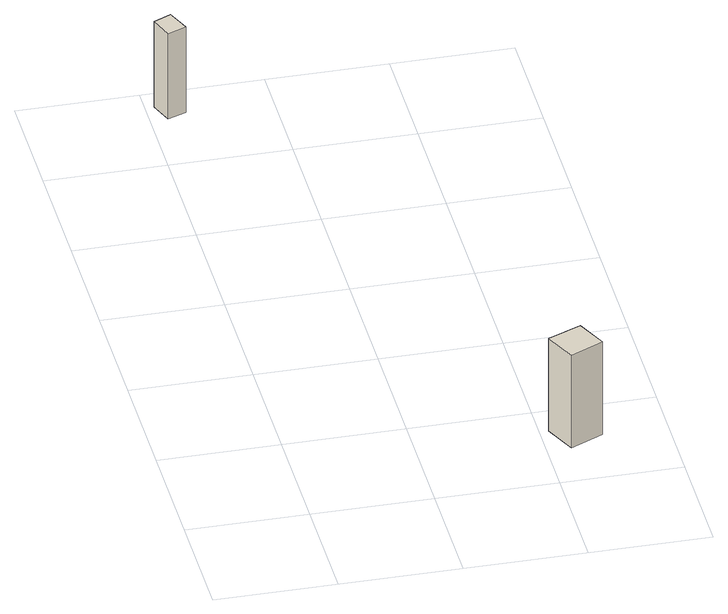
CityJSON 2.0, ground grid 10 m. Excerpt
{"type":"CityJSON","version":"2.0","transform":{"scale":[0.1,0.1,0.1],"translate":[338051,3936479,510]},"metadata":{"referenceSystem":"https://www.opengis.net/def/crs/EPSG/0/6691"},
"CityObjects":{
"building1":{"type":"Building","attributes":{"measuredHeight":9.5,"BuildingIDAttribute.prefecture":"14","BuildingIDAttribute.city":"14151","BuildingDetailAttribute.surveyYear":2015},"geometry":[{"type":"Solid","lod":"1","boundaries":[[[[0,1,2,3]],[[2,4,5,3]],[[1,6,4,2]],[[0,7,6,1]],[[3,5,7,0]],[[4,6,7,5]]]]}]},
"building2":{"type":"Building","attributes":{"measuredHeight":9.7,"BuildingIDAttribute.prefecture":"14","BuildingIDAttribute.city":"14151","BuildingDetailAttribute.surveyYear":2015},"geometry":[{"type":"Solid","lod":"1","boundaries":[[[[8,9,10,11]],[[10,12,13,11]],[[9,14,12,10]],[[8,15,14,9]],[[11,13,15,8]],[[12,14,15,13]]]]}]}
},
"vertices":[
[14,563,2],[7,582,2],[22,589,2],[30,569,2],[22,589,82],[30,569,82],[7,582,82],[14,563,82],
[226,44,30],[238,18,30],[210,5,30],[198,32,30],[210,5,117],[198,32,117],[238,18,117],[226,44,117]
]}
